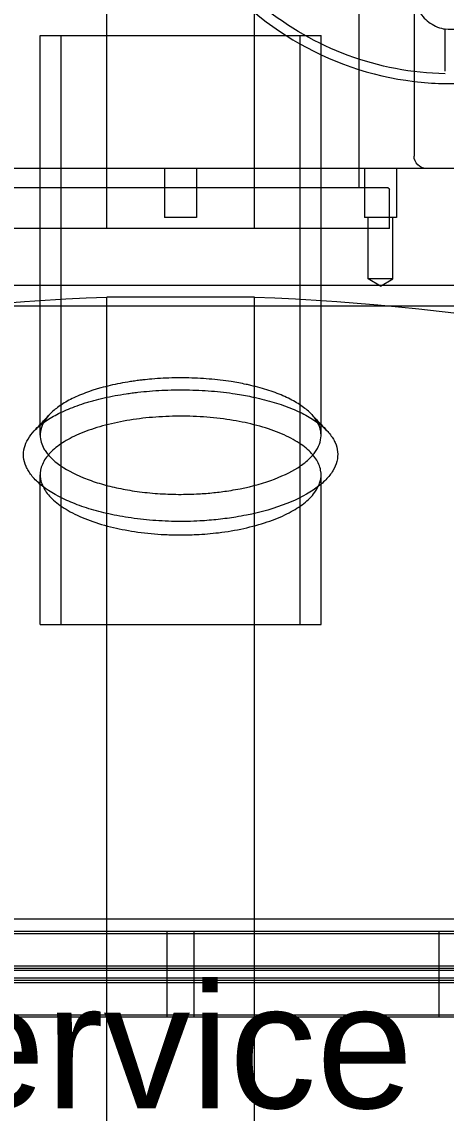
# Model space of a CAD drawing. Header units: millimetres. Extents: x -6314 to 11113, y -129 to 3675.
# Drawn here: x 965.4 to 1003.4, y 2918.6 to 3016.4 of the extents above; entities that cross this region are included whole.
import ezdxf

# ---------------------------------------------------------------- set-up
doc = ezdxf.new("R2010")
doc.units = ezdxf.units.MM
doc.layers.add('Equipment', color=123, linetype='Continuous')

# ---------------------------------------------------------------- blocks, each defined once
blk = doc.blocks.new('A$C22f65225')
at = {"layer": 'Equipment', "linetype": 'Continuous', "lineweight": 0, "extrusion": (0, 1, 0)}
for p, q in [((-6, 282.27), (-6, 303.49)), ((6, 282.27), (6, 303.49)), ((14.5, 302.57), (14.5, 285.57)), ((19, 300.77), (19, 288.17)), ((-11.43, 298), (3.081, 298)), ((-11.43, 265.419), (-11.43, 298)), ((-9.718, 250), (-9.718, 298)), ((3.081, 298), (11.43, 298)), ((9.718, 250), (9.718, 298)), ((11.43, 265.419), (11.43, 298)), ((21.52, 295.075), (21.52, 298.512)), ((-11.43, 287.17), (-23.57, 287.17)), ((0, 287.17), (-11.43, 287.17)), ((-1.3, 287.17), (-1.3, 283.17)), ((11.43, 287.17), (0, 287.17)), ((1.3, 287.17), (1.3, 283.17)), ((23.57, 287.17), (11.43, 287.17)), ((14.963, 287.17), (14.963, 283.17)), ((17.563, 287.17), (17.563, 283.17)), ((0, 285.57), (-16.9, 285.57)), ((16.9, 285.57), (0, 285.57)), ((17, 282.27), (17, 285.47)), ((0, 283.17), (-1.3, 283.17)), ((1.3, 283.17), (0, 283.17)), ((16.263, 283.17), (14.963, 283.17)), ((15.253, 278.17), (15.253, 283.17)), ((17.563, 283.17), (16.263, 283.17)), ((17.274, 278.17), (17.274, 283.17)), ((0, 282.27), (-17, 282.27)), ((17, 282.27), (0, 282.27)), ((-11.43, 277.612), (-23.57, 277.612)), ((0, 277.612), (-11.43, 277.612)), ((11.43, 277.612), (0, 277.612)), ((23.57, 277.612), (11.43, 277.612)), ((17.274, 278.17), (15.253, 278.17)), ((16.263, 277.563), (15.253, 278.17)), ((16.263, 277.563), (17.274, 278.17)), ((0, 276.669), (-6, 276.669)), ((-6, 160.245), (-6, 276.669)), ((6, 276.669), (0, 276.669)), ((6, 160.584), (6, 276.669)), ((-23.57, 275.974), (-11.43, 275.974)), ((-11.43, 275.974), (0, 275.974)), ((0, 275.974), (11.43, 275.974)), ((11.43, 275.974), (23.57, 275.974)), ((-11.43, 250), (-11.43, 262.206)), ((11.43, 261.428), (11.43, 262.206)), ((11.43, 261.427), (11.43, 261.428)), ((11.43, 250), (11.43, 261.427)), ((-11.43, 250), (3.081, 250)), ((3.081, 250), (11.43, 250)), ((0, 226), (-101.6, 226)), ((101.6, 226), (0, 226)), ((-108.8, 225), (0, 225)), ((-1.1, 218), (-1.1, 225)), ((0, 225), (108.8, 225)), ((1.1, 218), (1.1, 225)), ((21.043, 218), (21.043, 225)), ((0, 224.8), (-109, 224.8)), ((109, 224.8), (0, 224.8)), ((-109, 222.2), (0, 222.2)), ((0, 221.8), (-109, 221.8)), ((-108.8, 222), (0, 222)), ((0, 222.2), (109, 222.2)), ((0, 222), (108.8, 222)), ((109, 221.8), (0, 221.8)), ((0, 220.8), (-104.6, 220.8)), ((-104.5, 221.2), (0, 221.2)), ((0, 221), (-104.3, 221)), ((0, 221.2), (104.5, 221.2)), ((104.3, 221), (0, 221)), ((104.6, 220.8), (0, 220.8)), ((-109, 218.2), (0, 218.2)), ((0, 218), (-108.8, 218)), ((0, 218.2), (109, 218.2)), ((108.8, 218), (0, 218))]:
    blk.add_line(p, q, dxfattribs=at)
at = {"layer": 'Equipment', "linetype": 'Continuous', "lineweight": 0}
for start, end in [(214.88981, 263.06172), (263.06172, 273.55462)]:
    blk.add_arc((22.02, 319.07), 25, start, end, dxfattribs=at)
at = {"layer": 'Equipment', "linetype": 'Continuous', "lineweight": 0, "extrusion": (0, 0, -1)}
for centre, radius, start, end in [((-22.02, 319.07), 24.2, 271.18388, 309.40359), ((-22.02, 301.47), 3, 260.40593, 279.59407), ((-20, 288.17), 1, 270, 0), ((-16.9, 285.47), 0.1, 90, 180), ((0, 96.769), 180, 71.01086, 88.08979), ((0, 96.769), 180, 91.91021, 108.98914)]:
    blk.add_arc(centre, radius, start, end, dxfattribs=at)
at = {"layer": 'Equipment', "linetype": 'Continuous', "lineweight": 0}
for points, knots in [([(19.024, 301.321), (19.034, 301.108), (19.068, 300.894), (19.124, 300.686), (19.182, 300.473), (19.264, 300.266), (19.366, 300.072), (19.468, 299.878), (19.59, 299.698), (19.725, 299.538), (19.86, 299.377), (20.017, 299.226), (20.19, 299.093), (20.363, 298.959), (20.554, 298.843), (20.754, 298.75), (20.955, 298.657), (21.166, 298.586), (21.38, 298.539), (21.426, 298.529), (21.473, 298.52), (21.52, 298.512)], [3.235164, 3.235164, 3.235164, 3.235164, 6.300323, 6.300323, 6.300323, 9.450484, 9.450484, 9.450484, 12.600645, 12.600645, 12.600645, 15.750806, 15.750806, 15.750806, 18.900967, 18.900967, 18.900967, 22.051128, 22.051128, 22.051128, 22.738087, 22.738087, 22.738087, 22.738087]), ([(-3.081, 269.927), (-3.126, 269.922), (-3.317, 269.9), (-3.651, 269.857), (-4.227, 269.774), (-5.217, 269.602), (-6.012, 269.414), (-6.502, 269.276), (-6.502, 269.276), (-6.502, 269.276)], [0.95014456, 0.95014456, 0.95014456, 0.95014456, 0.95201935, 0.95801693, 0.96401451, 0.97600968, 1, 1, 1.0000015, 1.0000015, 1.0000015, 1.0000015]), ([(11.43, 265.419), (11.43, 265.633), (11.376, 265.967), (11.189, 266.405), (11.058, 266.621), (10.834, 266.942), (10.444, 267.38), (9.881, 267.799), (9.241, 268.199), (8.514, 268.584), (7.645, 268.918), (6.735, 269.217), (6.109, 269.392), (5.074, 269.623), (4.524, 269.725), (3.537, 269.878), (2.332, 270.023), (1.069, 270.085), (-0.174, 270.104), (-1.112, 270.088), (-2.29, 270.009), (-2.834, 269.955), (-3.08, 269.927)], [0.6638972, 0.6638972, 0.6638972, 0.6638972, 0.6861952, 0.697922, 0.7096488, 0.7096488, 0.7337009, 0.757753, 0.757753, 0.7821998, 0.8066466, 0.8066466, 0.8305373, 0.8365099, 0.8544279, 0.8544279, 0.8792333, 0.9040387, 0.9040387, 0.928029, 0.9400242, 0.950143, 0.950143, 0.950143, 0.950143]), ([(-6.502, 269.276), (-6.627, 269.241), (-6.751, 269.205), (-6.872, 269.168), (-6.994, 269.131), (-7.114, 269.093), (-7.231, 269.054), (-7.466, 268.976), (-7.693, 268.894), (-7.911, 268.809), (-8.346, 268.639), (-8.743, 268.457), (-9.096, 268.268), (-9.264, 268.177), (-9.429, 268.082), (-9.583, 267.985), (-9.736, 267.889), (-9.88, 267.79), (-10.016, 267.689), (-10.151, 267.589), (-10.278, 267.485), (-10.395, 267.38), (-10.512, 267.275), (-10.619, 267.169), (-10.714, 267.063), (-11.104, 266.632), (-11.343, 266.167), (-11.41, 265.7), (-11.423, 265.606), (-11.43, 265.513), (-11.43, 265.419)], [0.0000027, 0.0000027, 0.0000027, 0.0000027, 0.0061473, 0.0061473, 0.0061473, 0.0122945, 0.0122945, 0.0122945, 0.024589, 0.024589, 0.024589, 0.049178, 0.049178, 0.049178, 0.0609547, 0.0609547, 0.0609547, 0.0727313, 0.0727313, 0.0727313, 0.084508, 0.084508, 0.084508, 0.0962846, 0.0962846, 0.0962846, 0.1445516, 0.1445516, 0.1445516, 0.1541894, 0.1541894, 0.1541894, 0.1541894]), ([(-7.055, 268.257), (-6.519, 268.402), (-5.652, 268.6), (-4.578, 268.78), (-3.953, 268.868), (-3.329, 268.945), (-2.529, 269.024), (-1.201, 269.111), (-0.188, 269.128), (1.153, 269.108), (2.517, 269.043), (3.822, 268.891), (4.895, 268.73), (5.498, 268.622), (6.63, 268.377), (7.309, 268.195), (8.313, 267.878), (9.275, 267.525), (10.095, 267.115), (10.825, 266.688), (11.358, 266.319), (11.77, 265.935), (11.913, 265.783)], [-1, -1, -1, -1, -0.9760097, -0.9640145, -0.9580169, -0.9520194, -0.9400242, -0.928029, -0.9040387, -0.9040387, -0.8792333, -0.8544279, -0.8544279, -0.8365099, -0.8305373, -0.8066466, -0.8066466, -0.7821998, -0.757753, -0.757753, -0.7337009, -0.7182068, -0.7182068, -0.7182068, -0.7182068]), ([(-11.912, 265.784), (-11.876, 265.822), (-11.84, 265.86), (-11.688, 266.01), (-11.434, 266.239), (-10.997, 266.568), (-10.497, 266.887), (-10.124, 267.091), (-9.533, 267.39), (-8.867, 267.681), (-7.989, 267.983), (-7.463, 268.144), (-7.192, 268.22), (-7.055, 268.257)], [-0.100156, -0.100156, -0.100156, -0.100156, -0.0962846, -0.0962846, -0.084508, -0.0727313, -0.0609547, -0.049178, -0.049178, -0.024589, -0.0122945, -0.0061473, -0.0000037, -0.0000037, -0.0000037, -0.0000037]), ([(11.203, 261.244), (11.259, 261.362), (11.305, 261.48), (11.437, 261.925), (11.455, 262.254), (11.338, 262.896), (11.204, 263.209), (10.815, 263.792), (10.551, 264.083), (9.873, 264.646), (9.46, 264.918), (8.503, 265.424), (7.958, 265.657), (6.773, 266.071), (6.133, 266.25), (4.861, 266.537), (4.193, 266.656), (2.788, 266.842), (2.051, 266.908), (0.559, 266.978), (-0.198, 266.983), (-1.677, 266.933), (-2.4, 266.878), (-3.081, 266.8), (-3.777, 266.72), (-4.474, 266.609), (-5.811, 266.332), (-6.451, 266.164), (-7.631, 265.782), (-8.172, 265.568), (-9.126, 265.109), (-9.539, 264.865), (-10.255, 264.351), (-10.574, 264.061), (-11.068, 263.452), (-11.244, 263.132), (-11.437, 262.485), (-11.455, 262.157), (-11.338, 261.513), (-11.203, 261.197), (-10.815, 260.605), (-10.55, 260.308), (-9.871, 259.729), (-9.457, 259.447), (-8.498, 258.923), (-7.952, 258.679), (-6.765, 258.247), (-6.123, 258.058), (-4.85, 257.757), (-4.183, 257.632), (-2.78, 257.436), (-2.044, 257.367), (-1.287, 257.329), (-1.275, 257.328), (-1.262, 257.328)], [-11.65743, -11.65743, -11.65743, -11.65743, -11.227181, -11.227181, -10.045976, -10.045976, -8.864771, -8.864771, -7.714607, -7.714607, -6.564444, -6.564444, -5.414281, -5.414281, -4.264118, -4.264118, -3.198088, -3.198088, -2.132059, -2.132059, -1.066029, -1.066029, 0, 0, 0, 1.091896, 1.091896, 2.183793, 2.183793, 3.275689, 3.275689, 4.367585, 4.367585, 5.547871, 5.547871, 6.728158, 6.728158, 7.908444, 7.908444, 9.08873, 9.08873, 10.244106, 10.244106, 11.399482, 11.399482, 12.554858, 12.554858, 13.710234, 13.710234, 14.775429, 14.775429, 15.840624, 15.840624, 15.858104, 15.858104, 15.858104, 15.858104]), ([(-4.498, 258.755), (-4.498, 258.755), (-4.498, 258.755), (-5.115, 258.855), (-5.71, 258.976), (-6.52, 259.172), (-7.067, 259.315), (-8.123, 259.641), (-8.844, 259.923), (-10.158, 260.516), (-10.896, 260.971), (-11.719, 261.674), (-12.073, 262.042), (-12.403, 262.522), (-12.528, 262.764), (-12.795, 263.379), (-12.846, 263.904), (-12.595, 264.885), (-12.32, 265.351), (-11.912, 265.784)], [-0.3559936, -0.3559936, -0.3559936, -0.3559936, -0.3559907, -0.3559907, -0.3331373, -0.3331373, -0.3214824, -0.3098275, -0.2865178, -0.2865178, -0.2387179, -0.2387179, -0.2155416, -0.2039535, -0.1923654, -0.1923654, -0.1445516, -0.1445516, -0.100156, -0.100156, -0.100156, -0.100156]), ([(-11.43, 265.419), (-11.428, 265.047), (-11.322, 264.675), (-11.124, 264.325), (-11.064, 264.219), (-10.996, 264.114), (-10.917, 264.008), (-10.839, 263.902), (-10.75, 263.794), (-10.651, 263.688), (-10.453, 263.475), (-10.215, 263.265), (-9.953, 263.069), (-9.411, 262.665), (-8.715, 262.285), (-7.903, 261.956), (-7.507, 261.795), (-7.073, 261.642), (-6.619, 261.505), (-6.392, 261.437), (-6.16, 261.372), (-5.927, 261.312), (-5.694, 261.252), (-5.46, 261.197), (-5.223, 261.145), (-4.759, 261.043), (-4.26, 260.951), (-3.742, 260.875)], [0.1541894, 0.1541894, 0.1541894, 0.1541894, 0.1923654, 0.1923654, 0.1923654, 0.2039535, 0.2039535, 0.2039535, 0.2155416, 0.2155416, 0.2155416, 0.2387179, 0.2387179, 0.2387179, 0.2865178, 0.2865178, 0.2865178, 0.3098275, 0.3098275, 0.3098275, 0.3214824, 0.3214824, 0.3214824, 0.3331373, 0.3331373, 0.3331373, 0.3559892, 0.3559892, 0.3559892, 0.3559892]), ([(3.745, 260.875), (3.989, 260.911), (4.229, 260.951), (5.49, 261.178), (6.471, 261.434), (8.183, 262.04), (8.943, 262.404), (9.817, 262.962), (10.35, 263.354), (10.759, 263.794), (11.247, 264.454), (11.423, 264.923), (11.43, 265.397), (11.43, 265.408), (11.43, 265.419)], [0.4624184, 0.4624184, 0.4624184, 0.4624184, 0.473235, 0.473235, 0.5207903, 0.5207903, 0.5678094, 0.5678094, 0.5911634, 0.6145173, 0.6145173, 0.6627417, 0.6627417, 0.6638972, 0.6638972, 0.6638972, 0.6638972]), ([(11.913, 265.783), (11.991, 265.7), (12.065, 265.616), (12.224, 265.417), (12.388, 265.186), (12.65, 264.698), (12.752, 264.315), (12.827, 263.555), (12.698, 263.03), (12.249, 262.282), (11.862, 261.785), (11.313, 261.319), (10.407, 260.664), (9.599, 260.227), (7.677, 259.471), (6.553, 259.148), (5.086, 258.856), (4.787, 258.802), (4.498, 258.755)], [-0.7182068, -0.7182068, -0.7182068, -0.7182068, -0.7096488, -0.7096488, -0.697922, -0.6861952, -0.6627417, -0.6627417, -0.6145173, -0.6145173, -0.5911634, -0.5678094, -0.5678094, -0.5207903, -0.5207903, -0.473235, -0.473235, -0.4624162, -0.4624162, -0.4624162, -0.4624162]), ([(-3.742, 260.875), (-3.203, 260.795), (-2.643, 260.732), (-2.084, 260.688), (-1.527, 260.644), (-0.96, 260.617), (-0.393, 260.609), (0.174, 260.6), (0.741, 260.61), (1.296, 260.637), (1.707, 260.657), (2.128, 260.688), (2.538, 260.728), (2.949, 260.768), (3.349, 260.817), (3.745, 260.875)], [0.3559907, 0.3559907, 0.3559907, 0.3559907, 0.3797959, 0.3797959, 0.3797959, 0.4035119, 0.4035119, 0.4035119, 0.427228, 0.427228, 0.427228, 0.4448221, 0.4448221, 0.4448221, 0.4624162, 0.4624162, 0.4624162, 0.4624162]), ([(1.262, 257.328), (1.889, 257.358), (2.5, 257.411), (3.779, 257.567), (4.476, 257.683), (5.814, 257.976), (6.454, 258.153), (7.634, 258.553), (8.174, 258.776), (9.127, 259.252), (9.54, 259.505), (10.254, 260.033), (10.573, 260.33), (10.976, 260.836), (11.104, 261.037), (11.201, 261.241)], [-18.87909, -18.87909, -18.87909, -18.87909, -17.969176, -17.969176, -16.87428, -16.87428, -15.779384, -15.779384, -14.684488, -14.684488, -13.589591, -13.589591, -12.408386, -12.408386, -11.6614, -11.6614, -11.6614, -11.6614]), ([(4.498, 258.755), (4.027, 258.678), (3.066, 258.547), (2.073, 258.465), (0.898, 258.4), (-0.489, 258.372), (-1.856, 258.447), (-3.196, 258.567), (-3.856, 258.651), (-4.498, 258.755)], [-0.4624154, -0.4624154, -0.4624154, -0.4624154, -0.4448221, -0.427228, -0.427228, -0.4035119, -0.3797959, -0.3797959, -0.3559941, -0.3559941, -0.3559941, -0.3559941]), ([(-1.262, 257.328), (-0.844, 257.307), (-0.422, 257.297), (0, 257.297), (0.422, 257.297), (0.844, 257.307), (1.262, 257.328)], [35.760306, 35.760306, 35.760306, 35.760306, 36.394001, 36.394001, 36.394001, 37.027717, 37.027717, 37.027717, 37.027717])]:
    blk.add_open_spline(points, degree=3, knots=knots, dxfattribs=at)
for points in [[(-11.43, 266.297), (-11.179, 266.564), (-10.93, 266.832), (-10.68, 267.1)], [(10.678, 267.102), (10.928, 266.833), (11.179, 266.565), (11.43, 266.297)], [(-11.912, 265.784), (-11.751, 265.955), (-11.59, 266.126), (-11.43, 266.297)], [(11.43, 266.297), (11.591, 266.125), (11.752, 265.954), (11.913, 265.783)], [(11.201, 261.241), (11.202, 261.242), (11.202, 261.243), (11.203, 261.244)]]:
    blk.add_open_spline(points, degree=3, dxfattribs=at)

msp = doc.modelspace()

# ---------------------------------------------------------------- block references
at = {"xscale": 1.1, "yscale": 1.1, "zscale": 1.1}
msp.add_blockref('A$C22f65225', (979.627, 2687.425), dxfattribs=at)

# ---------------------------------------------------------------- texts
at = {"insert": (906.838, 2930.238), "char_height": 11.16639, "width": 635.62703, "attachment_point": 1}
msp.add_mtext('{\\fArial|b0|i0|c0|p34;B Fat Service tank 1  ^J0.5T }', dxfattribs=at)

doc.saveas('drawing.dxf')
